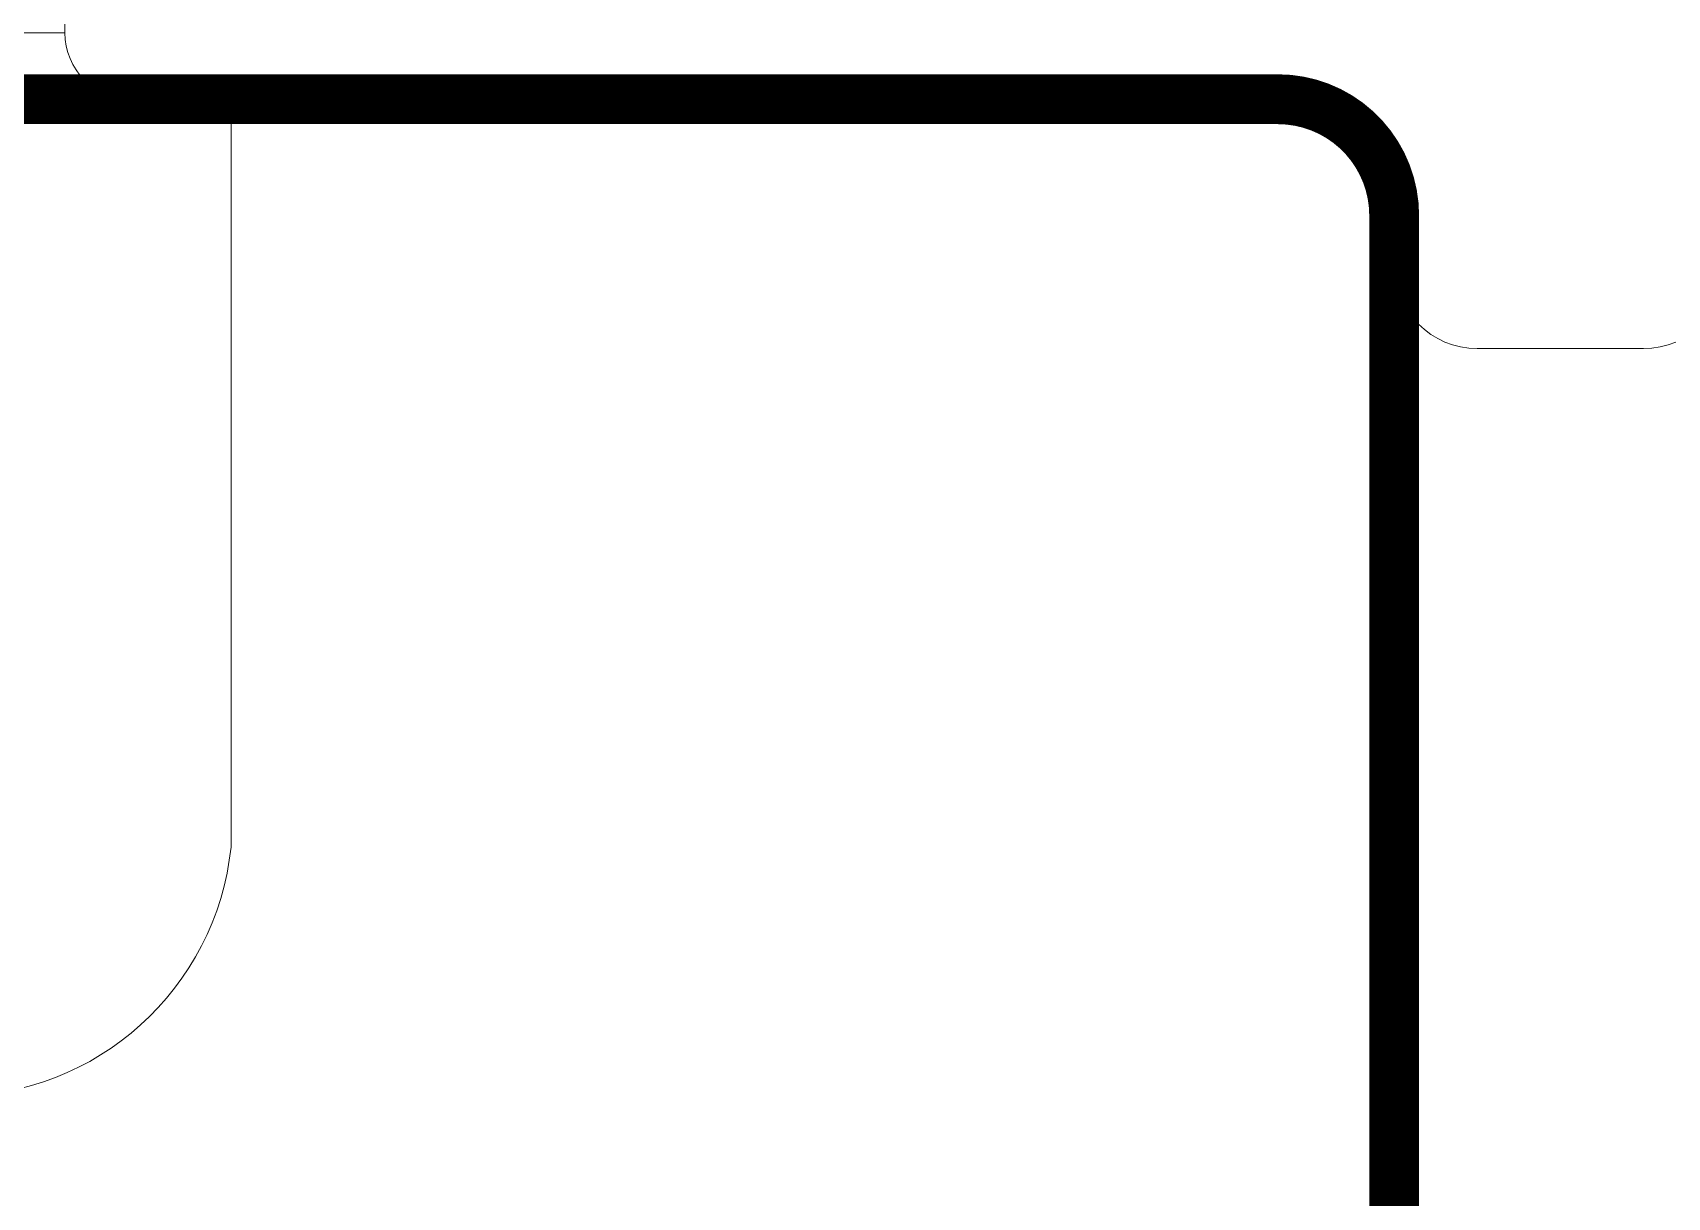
# Model space of a CAD drawing. Header units: metres. Extents: x 113 to 2416, y -346 to 476.
# Drawn here: x 218.993 to 219.976, y -198.912 to -198.212 of the extents above; entities that cross this region are included whole.
import ezdxf

# ---------------------------------------------------------------- set-up
doc = ezdxf.new("R2010")
doc.units = ezdxf.units.M
doc.linetypes.add('0', pattern=[0])
doc.layers.get('0').update_dxf_attribs({"color": 250, "linetype": '0', "lineweight": 20})
for name, color, linetype, lineweight in [('A-DOOR', 35, 'Continuous', 5), ('A-WALL', 250, 'Continuous', 20), ('baños', 140, 'Continuous', 0), ('SE-3', 253, 'Continuous', 5)]:
    doc.layers.add(name, color=color, linetype=linetype, lineweight=lineweight)
doc.layers.add('REVESTIMIENTO EXTERIOR', color=7, linetype='Continuous', lineweight=5, true_color=0xffdebd)
doc.styles.get("Standard").update_dxf_attribs({"font": 'arial.ttf', "height": 0.1875})

# ---------------------------------------------------------------- blocks, each defined once
blk = doc.blocks.new('PL BASE 2N NASAS 09')
at = {"layer": 'A-DOOR'}
for p, q in [((169.01358, -5.37177), (169.04758, -5.37177)), ((166.35758, -5.41173), (169.08757, -5.41172))]:
    blk.add_line(p, q, dxfattribs=at)
at = {"layer": 'A-WALL'}
for p, q in [((169.04758, -5.25172), (169.04758, -5.37172)), ((169.08757, -5.41172), (169.77755, -5.41173)), ((169.84755, -5.48173), (169.84755, -5.51173)), ((169.99755, -5.56173), (169.89755, -5.56173))]:
    blk.add_line(p, q, dxfattribs=at)
for centre, radius, start, end in [((169.08758, -5.37172), 0.04, 180, 269.9993), ((169.77755, -5.48173), 0.07, 0, 90), ((169.89755, -5.51173), 0.05, 180, 270), ((169.99755, -5.51173), 0.05, 270, 0)]:
    blk.add_arc(centre, radius, start, end, dxfattribs=at)
at = {"layer": 'baños'}
blk.add_line((169.14761, -5.41173), (169.14761, -5.86168), dxfattribs=at)
blk.add_arc((168.98104, -5.84426), 0.16747, 270, 354.02879, dxfattribs=at)
at = {"layer": 'baños', "linetype": 'Continuous', "flags": 8}
for tag, p in [('MODELNUMBER', (167.1329, -5.63062, 0)), ('TRADENAME', (167.1329, -5.63066, 0)), ('PRODUCT', (167.1329, -5.6307, 0)), ('MATERIAL', (167.1329, -5.63074, 0)), ('MODELNUMBER', (168.30765, -5.63062, 0)), ('TRADENAME', (168.30765, -5.63066, 0)), ('PRODUCT', (168.30765, -5.6307, 0)), ('MATERIAL', (168.30765, -5.63074, 0))]:
    blk.add_attdef(tag, p, '', height=0.0000254, rotation=180.00008, dxfattribs=at)
at = {"layer": 'baños', "linetype": 'Continuous'}
for tag, p, rotation in [('MODELNUMBER', (169.24282, -19.70647), 180.00008), ('TRADENAME', (169.24278, -19.70642), 180.00008), ('MATERIAL', (169.24301, -19.70634), 180.00008), ('PRODUCT', (169.243, -19.70638), 180.00008), ('MODELNUMBER', (169.95239, -19.70647), 179.99992), ('TRADENAME', (169.95239, -19.70642), 179.99992), ('MATERIAL', (169.95239, -19.70634), 179.99992), ('PRODUCT', (169.95239, -19.70638), 179.99992)]:
    blk.add_attdef(tag, p, '', height=0.0000254, rotation=rotation, dxfattribs=at)
blk = doc.blocks.new('PL MUEBLES 2N NASAS 09')
blk.add_blockref('PL BASE 2N NASAS 09', (49.91428, 62.71701))

msp = doc.modelspace()

# ---------------------------------------------------------------- linework, layer by layer
at = {"layer": 'SE-3', "color": 254, "true_color": 0xd7ebd2, "transparency": 33554687, "const_width": 0.03}
msp.add_lwpolyline([(219.81182, -200.41185), (219.81182, -198.32185, 0.414214), (219.74182, -198.25185), (216.26182, -198.25185)], format="xyb", dxfattribs=at)

# ---------------------------------------------------------------- block references
at = {"layer": 'REVESTIMIENTO EXTERIOR', "color": 30, "true_color": 0xf8991e}
msp.add_blockref('PL MUEBLES 2N NASAS 09', (0.05, -255.55713), dxfattribs=at)

doc.saveas('drawing.dxf')
